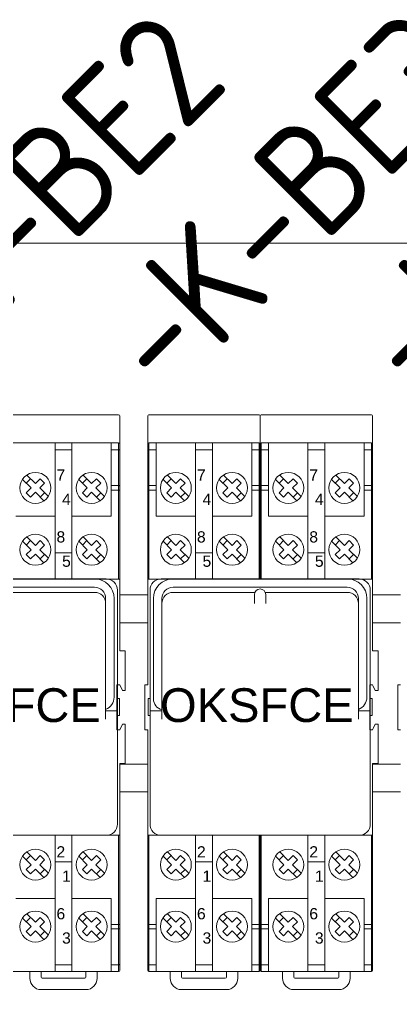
# Model space of a CAD drawing. Header units: millimetres. Extents: x 1359 to 3577, y 1336 to 3557.
# Drawn here: x 2029.5 to 2097.3, y 2063.9 to 2236.4 of the extents above; entities that cross this region are included whole.
import ezdxf

# ---------------------------------------------------------------- set-up
doc = ezdxf.new("R2010")
doc.units = ezdxf.units.MM
doc.set_wipeout_variables(frame=1)
doc.layers.add('000-PI-Oprema', color=30, linetype='Continuous', lineweight=5)
doc.layers.add('002-PI-Kabelska kanalica', color=150, linetype='Continuous')
doc.styles.add('PI0', font='isocpeur.ttf', dxfattribs={"width": 0.9})
doc.styles.get("Standard").update_dxf_attribs({"font": 'arial.ttf'})

msp = doc.modelspace()

# ---------------------------------------------------------------- linework, layer by layer
at = {"layer": '000-PI-Oprema', "color": 0, "linetype": 'ByBlock', "lineweight": 0}
for p, q in [((2027.53, 2166.06), (2047.13, 2166.06)), ((2052.53, 2166.06), (2072.13, 2166.06)), ((2072.53, 2166.06), (2092.13, 2166.06)), ((2027.53, 2161.06), (2047.13, 2161.06)), ((2038.83, 2159.84), (2035.83, 2159.84)), ((2045.83, 2161.06), (2045.83, 2148.06)), ((2047.13, 2159.84), (2045.83, 2159.84)), ((2052.53, 2161.06), (2072.13, 2161.06)), ((2053.83, 2159.84), (2052.53, 2159.84)), ((2053.83, 2161.06), (2053.83, 2148.06)), ((2063.83, 2159.84), (2060.83, 2159.84)), ((2070.83, 2161.06), (2070.83, 2148.06)), ((2072.13, 2159.84), (2070.83, 2159.84)), ((2072.53, 2161.06), (2092.13, 2161.06)), ((2073.83, 2159.84), (2072.53, 2159.84)), ((2073.83, 2161.06), (2073.83, 2148.06)), ((2083.83, 2159.84), (2080.83, 2159.84)), ((2090.83, 2161.06), (2090.83, 2148.06)), ((2092.13, 2159.84), (2090.83, 2159.84)), ((2030.71, 2153.9), (2031.48, 2154.68)), ((2030.82, 2155.35), (2032.33, 2153.83)), ((2032.33, 2153.83), (2033.18, 2154.68)), ((2033.18, 2154.68), (2033.96, 2153.9)), ((2040.71, 2153.9), (2041.48, 2154.68)), ((2040.82, 2155.35), (2042.33, 2153.83)), ((2042.33, 2153.83), (2043.18, 2154.68)), ((2043.18, 2154.68), (2043.96, 2153.9)), ((2055.71, 2153.9), (2056.48, 2154.68)), ((2055.82, 2155.35), (2057.33, 2153.83)), ((2057.33, 2153.83), (2058.18, 2154.68)), ((2058.18, 2154.68), (2058.96, 2153.9)), ((2065.71, 2153.9), (2066.48, 2154.68)), ((2065.82, 2155.35), (2067.33, 2153.83)), ((2067.33, 2153.83), (2068.18, 2154.68)), ((2068.18, 2154.68), (2068.96, 2153.9)), ((2075.71, 2153.9), (2076.48, 2154.68)), ((2075.82, 2155.35), (2077.33, 2153.83)), ((2077.33, 2153.83), (2078.18, 2154.68)), ((2078.18, 2154.68), (2078.96, 2153.9)), ((2085.71, 2153.9), (2086.48, 2154.68)), ((2085.82, 2155.35), (2087.33, 2153.83)), ((2087.33, 2153.83), (2088.18, 2154.68)), ((2088.18, 2154.68), (2088.96, 2153.9)), ((2030.04, 2154.57), (2031.55, 2153.06)), ((2030.71, 2152.21), (2031.55, 2153.06)), ((2033.11, 2153.06), (2033.96, 2153.9)), ((2033.11, 2153.06), (2034.63, 2151.54)), ((2040.04, 2154.57), (2041.55, 2153.06)), ((2040.71, 2152.21), (2041.55, 2153.06)), ((2043.11, 2153.06), (2043.96, 2153.9)), ((2043.11, 2153.06), (2044.63, 2151.54)), ((2047.13, 2153.46), (2045.83, 2153.46)), ((2052.53, 2153.46), (2053.83, 2153.46)), ((2055.04, 2154.57), (2056.55, 2153.06)), ((2055.71, 2152.21), (2056.55, 2153.06)), ((2058.11, 2153.06), (2058.96, 2153.9)), ((2058.11, 2153.06), (2059.63, 2151.54)), ((2065.04, 2154.57), (2066.55, 2153.06)), ((2065.71, 2152.21), (2066.55, 2153.06)), ((2068.11, 2153.06), (2068.96, 2153.9)), ((2068.11, 2153.06), (2069.63, 2151.54)), ((2072.13, 2153.46), (2070.83, 2153.46)), ((2072.53, 2153.46), (2073.83, 2153.46)), ((2075.04, 2154.57), (2076.55, 2153.06)), ((2075.71, 2152.21), (2076.55, 2153.06)), ((2078.11, 2153.06), (2078.96, 2153.9)), ((2078.11, 2153.06), (2079.63, 2151.54)), ((2085.04, 2154.57), (2086.55, 2153.06)), ((2085.71, 2152.21), (2086.55, 2153.06)), ((2088.11, 2153.06), (2088.96, 2153.9)), ((2088.11, 2153.06), (2089.63, 2151.54)), ((2092.13, 2153.46), (2090.83, 2153.46)), ((2030.71, 2152.21), (2031.48, 2151.43)), ((2031.48, 2151.43), (2032.33, 2152.28)), ((2032.33, 2152.28), (2033.85, 2150.76)), ((2033.18, 2151.43), (2033.96, 2152.21)), ((2040.71, 2152.21), (2041.48, 2151.43)), ((2041.48, 2151.43), (2042.33, 2152.28)), ((2042.33, 2152.28), (2043.85, 2150.76)), ((2043.18, 2151.43), (2043.96, 2152.21)), ((2047.33, 2152.68), (2045.83, 2152.68)), ((2052.33, 2152.68), (2053.83, 2152.68)), ((2055.71, 2152.21), (2056.48, 2151.43)), ((2056.48, 2151.43), (2057.33, 2152.28)), ((2057.33, 2152.28), (2058.85, 2150.76)), ((2058.18, 2151.43), (2058.96, 2152.21)), ((2065.71, 2152.21), (2066.48, 2151.43)), ((2066.48, 2151.43), (2067.33, 2152.28)), ((2067.33, 2152.28), (2068.85, 2150.76)), ((2068.18, 2151.43), (2068.96, 2152.21)), ((2072.33, 2152.68), (2070.83, 2152.68)), ((2072.33, 2152.68), (2073.83, 2152.68)), ((2075.71, 2152.21), (2076.48, 2151.43)), ((2076.48, 2151.43), (2077.33, 2152.28)), ((2077.33, 2152.28), (2078.85, 2150.76)), ((2078.18, 2151.43), (2078.96, 2152.21)), ((2085.71, 2152.21), (2086.48, 2151.43)), ((2086.48, 2151.43), (2087.33, 2152.28)), ((2087.33, 2152.28), (2088.85, 2150.76)), ((2088.18, 2151.43), (2088.96, 2152.21)), ((2092.33, 2152.68), (2090.83, 2152.68)), ((2028.83, 2148.06), (2035.83, 2148.06)), ((2045.83, 2148.06), (2038.83, 2148.06)), ((2053.83, 2148.06), (2060.83, 2148.06)), ((2070.83, 2148.06), (2063.83, 2148.06)), ((2073.83, 2148.06), (2080.83, 2148.06)), ((2090.83, 2148.06), (2083.83, 2148.06)), ((2030.82, 2144.35), (2032.33, 2142.83)), ((2040.82, 2144.35), (2042.33, 2142.83)), ((2055.82, 2144.35), (2057.33, 2142.83)), ((2065.82, 2144.35), (2067.33, 2142.83)), ((2075.82, 2144.35), (2077.33, 2142.83)), ((2085.82, 2144.35), (2087.33, 2142.83)), ((2030.04, 2143.57), (2031.55, 2142.06)), ((2030.71, 2142.9), (2031.48, 2143.68)), ((2032.33, 2142.83), (2033.18, 2143.68)), ((2033.11, 2142.06), (2033.96, 2142.9)), ((2033.18, 2143.68), (2033.96, 2142.9)), ((2040.04, 2143.57), (2041.55, 2142.06)), ((2040.71, 2142.9), (2041.48, 2143.68)), ((2042.33, 2142.83), (2043.18, 2143.68)), ((2043.11, 2142.06), (2043.96, 2142.9)), ((2043.18, 2143.68), (2043.96, 2142.9)), ((2055.04, 2143.57), (2056.55, 2142.06)), ((2055.71, 2142.9), (2056.48, 2143.68)), ((2057.33, 2142.83), (2058.18, 2143.68)), ((2058.11, 2142.06), (2058.96, 2142.9)), ((2058.18, 2143.68), (2058.96, 2142.9)), ((2065.04, 2143.57), (2066.55, 2142.06)), ((2065.71, 2142.9), (2066.48, 2143.68)), ((2067.33, 2142.83), (2068.18, 2143.68)), ((2068.11, 2142.06), (2068.96, 2142.9)), ((2068.18, 2143.68), (2068.96, 2142.9)), ((2075.04, 2143.57), (2076.55, 2142.06)), ((2075.71, 2142.9), (2076.48, 2143.68)), ((2077.33, 2142.83), (2078.18, 2143.68)), ((2078.11, 2142.06), (2078.96, 2142.9)), ((2078.18, 2143.68), (2078.96, 2142.9)), ((2085.04, 2143.57), (2086.55, 2142.06)), ((2085.71, 2142.9), (2086.48, 2143.68)), ((2087.33, 2142.83), (2088.18, 2143.68)), ((2088.11, 2142.06), (2088.96, 2142.9)), ((2088.18, 2143.68), (2088.96, 2142.9)), ((2030.71, 2141.21), (2031.55, 2142.06)), ((2030.71, 2141.21), (2031.48, 2140.43)), ((2031.48, 2140.43), (2032.33, 2141.28)), ((2032.33, 2141.28), (2033.85, 2139.76)), ((2033.11, 2142.06), (2034.63, 2140.54)), ((2033.18, 2140.43), (2033.96, 2141.21)), ((2038.83, 2141.54), (2035.83, 2141.54)), ((2040.71, 2141.21), (2041.55, 2142.06)), ((2040.71, 2141.21), (2041.48, 2140.43)), ((2041.48, 2140.43), (2042.33, 2141.28)), ((2042.33, 2141.28), (2043.85, 2139.76)), ((2043.11, 2142.06), (2044.63, 2140.54)), ((2043.18, 2140.43), (2043.96, 2141.21)), ((2055.71, 2141.21), (2056.55, 2142.06)), ((2055.71, 2141.21), (2056.48, 2140.43)), ((2056.48, 2140.43), (2057.33, 2141.28)), ((2057.33, 2141.28), (2058.85, 2139.76)), ((2058.11, 2142.06), (2059.63, 2140.54)), ((2058.18, 2140.43), (2058.96, 2141.21)), ((2063.83, 2141.54), (2060.83, 2141.54)), ((2065.71, 2141.21), (2066.55, 2142.06)), ((2065.71, 2141.21), (2066.48, 2140.43)), ((2066.48, 2140.43), (2067.33, 2141.28)), ((2067.33, 2141.28), (2068.85, 2139.76)), ((2068.11, 2142.06), (2069.63, 2140.54)), ((2068.18, 2140.43), (2068.96, 2141.21)), ((2075.71, 2141.21), (2076.55, 2142.06)), ((2075.71, 2141.21), (2076.48, 2140.43)), ((2076.48, 2140.43), (2077.33, 2141.28)), ((2077.33, 2141.28), (2078.85, 2139.76)), ((2078.11, 2142.06), (2079.63, 2140.54)), ((2078.18, 2140.43), (2078.96, 2141.21)), ((2083.83, 2141.54), (2080.83, 2141.54)), ((2085.71, 2141.21), (2086.55, 2142.06)), ((2085.71, 2141.21), (2086.48, 2140.43)), ((2086.48, 2140.43), (2087.33, 2141.28)), ((2087.33, 2141.28), (2088.85, 2139.76)), ((2088.11, 2142.06), (2089.63, 2140.54)), ((2088.18, 2140.43), (2088.96, 2141.21)), ((2048.33, 2124.06), (2048.33, 2117.06)), ((2093.33, 2124.06), (2093.33, 2117.06)), ((2096.83, 2110.06), (2096.83, 2118.06)), ((2096.83, 2118.06), (2097.33, 2118.06)), ((2048.33, 2111.06), (2048.33, 2104.06)), ((2093.33, 2111.06), (2093.33, 2104.06)), ((2097.33, 2110.06), (2096.83, 2110.06)), ((2030.04, 2087.57), (2031.55, 2086.06)), ((2030.71, 2086.9), (2031.48, 2087.68)), ((2030.82, 2088.35), (2032.33, 2086.83)), ((2032.33, 2086.83), (2033.18, 2087.68)), ((2033.18, 2087.68), (2033.96, 2086.9)), ((2040.04, 2087.57), (2041.55, 2086.06)), ((2040.71, 2086.9), (2041.48, 2087.68)), ((2040.82, 2088.35), (2042.33, 2086.83)), ((2042.33, 2086.83), (2043.18, 2087.68)), ((2043.18, 2087.68), (2043.96, 2086.9)), ((2055.04, 2087.57), (2056.55, 2086.06)), ((2055.71, 2086.9), (2056.48, 2087.68)), ((2055.82, 2088.35), (2057.33, 2086.83)), ((2057.33, 2086.83), (2058.18, 2087.68)), ((2058.18, 2087.68), (2058.96, 2086.9)), ((2065.04, 2087.57), (2066.55, 2086.06)), ((2065.71, 2086.9), (2066.48, 2087.68)), ((2065.82, 2088.35), (2067.33, 2086.83)), ((2067.33, 2086.83), (2068.18, 2087.68)), ((2068.18, 2087.68), (2068.96, 2086.9)), ((2075.04, 2087.57), (2076.55, 2086.06)), ((2075.71, 2086.9), (2076.48, 2087.68)), ((2075.82, 2088.35), (2077.33, 2086.83)), ((2077.33, 2086.83), (2078.18, 2087.68)), ((2078.18, 2087.68), (2078.96, 2086.9)), ((2085.04, 2087.57), (2086.55, 2086.06)), ((2085.71, 2086.9), (2086.48, 2087.68)), ((2085.82, 2088.35), (2087.33, 2086.83)), ((2087.33, 2086.83), (2088.18, 2087.68)), ((2088.18, 2087.68), (2088.96, 2086.9)), ((2030.71, 2085.21), (2031.55, 2086.06)), ((2033.11, 2086.06), (2033.96, 2086.9)), ((2033.11, 2086.06), (2034.63, 2084.54)), ((2038.83, 2086.57), (2035.83, 2086.57)), ((2040.71, 2085.21), (2041.55, 2086.06)), ((2043.11, 2086.06), (2043.96, 2086.9)), ((2043.11, 2086.06), (2044.63, 2084.54)), ((2055.71, 2085.21), (2056.55, 2086.06)), ((2058.11, 2086.06), (2058.96, 2086.9)), ((2058.11, 2086.06), (2059.63, 2084.54)), ((2063.83, 2086.57), (2060.83, 2086.57)), ((2065.71, 2085.21), (2066.55, 2086.06)), ((2068.11, 2086.06), (2068.96, 2086.9)), ((2068.11, 2086.06), (2069.63, 2084.54)), ((2075.71, 2085.21), (2076.55, 2086.06)), ((2078.11, 2086.06), (2078.96, 2086.9)), ((2078.11, 2086.06), (2079.63, 2084.54)), ((2083.83, 2086.57), (2080.83, 2086.57)), ((2085.71, 2085.21), (2086.55, 2086.06)), ((2088.11, 2086.06), (2088.96, 2086.9)), ((2088.11, 2086.06), (2089.63, 2084.54)), ((2030.71, 2085.21), (2031.48, 2084.43)), ((2031.48, 2084.43), (2032.33, 2085.28)), ((2032.33, 2085.28), (2033.85, 2083.76)), ((2033.18, 2084.43), (2033.96, 2085.21)), ((2040.71, 2085.21), (2041.48, 2084.43)), ((2041.48, 2084.43), (2042.33, 2085.28)), ((2042.33, 2085.28), (2043.85, 2083.76)), ((2043.18, 2084.43), (2043.96, 2085.21)), ((2055.71, 2085.21), (2056.48, 2084.43)), ((2056.48, 2084.43), (2057.33, 2085.28)), ((2057.33, 2085.28), (2058.85, 2083.76)), ((2058.18, 2084.43), (2058.96, 2085.21)), ((2065.71, 2085.21), (2066.48, 2084.43)), ((2066.48, 2084.43), (2067.33, 2085.28)), ((2067.33, 2085.28), (2068.85, 2083.76)), ((2068.18, 2084.43), (2068.96, 2085.21)), ((2075.71, 2085.21), (2076.48, 2084.43)), ((2076.48, 2084.43), (2077.33, 2085.28)), ((2077.33, 2085.28), (2078.85, 2083.76)), ((2078.18, 2084.43), (2078.96, 2085.21)), ((2085.71, 2085.21), (2086.48, 2084.43)), ((2086.48, 2084.43), (2087.33, 2085.28)), ((2087.33, 2085.28), (2088.85, 2083.76)), ((2088.18, 2084.43), (2088.96, 2085.21)), ((2028.83, 2080.06), (2035.83, 2080.06)), ((2045.83, 2080.06), (2038.83, 2080.06)), ((2045.83, 2080.06), (2045.83, 2067.06)), ((2053.83, 2080.06), (2053.83, 2067.06)), ((2053.83, 2080.06), (2060.83, 2080.06)), ((2070.83, 2080.06), (2063.83, 2080.06)), ((2070.83, 2080.06), (2070.83, 2067.06)), ((2073.83, 2080.06), (2073.83, 2067.06)), ((2073.83, 2080.06), (2080.83, 2080.06)), ((2090.83, 2080.06), (2083.83, 2080.06)), ((2090.83, 2080.06), (2090.83, 2067.06)), ((2030.82, 2077.35), (2032.33, 2075.83)), ((2040.82, 2077.35), (2042.33, 2075.83)), ((2055.82, 2077.35), (2057.33, 2075.83)), ((2065.82, 2077.35), (2067.33, 2075.83)), ((2075.82, 2077.35), (2077.33, 2075.83)), ((2085.82, 2077.35), (2087.33, 2075.83)), ((2030.04, 2076.57), (2031.55, 2075.06)), ((2030.71, 2075.9), (2031.48, 2076.68)), ((2032.33, 2075.83), (2033.18, 2076.68)), ((2033.11, 2075.06), (2033.96, 2075.9)), ((2033.18, 2076.68), (2033.96, 2075.9)), ((2040.04, 2076.57), (2041.55, 2075.06)), ((2040.71, 2075.9), (2041.48, 2076.68)), ((2042.33, 2075.83), (2043.18, 2076.68)), ((2043.11, 2075.06), (2043.96, 2075.9)), ((2043.18, 2076.68), (2043.96, 2075.9)), ((2045.83, 2075.43), (2047.33, 2075.43)), ((2052.33, 2075.43), (2053.83, 2075.43)), ((2055.04, 2076.57), (2056.55, 2075.06)), ((2055.71, 2075.9), (2056.48, 2076.68)), ((2057.33, 2075.83), (2058.18, 2076.68)), ((2058.11, 2075.06), (2058.96, 2075.9)), ((2058.18, 2076.68), (2058.96, 2075.9)), ((2065.04, 2076.57), (2066.55, 2075.06)), ((2065.71, 2075.9), (2066.48, 2076.68)), ((2067.33, 2075.83), (2068.18, 2076.68)), ((2068.11, 2075.06), (2068.96, 2075.9)), ((2068.18, 2076.68), (2068.96, 2075.9)), ((2070.83, 2075.43), (2072.33, 2075.43)), ((2072.33, 2075.43), (2073.83, 2075.43)), ((2075.04, 2076.57), (2076.55, 2075.06)), ((2075.71, 2075.9), (2076.48, 2076.68)), ((2077.33, 2075.83), (2078.18, 2076.68)), ((2078.11, 2075.06), (2078.96, 2075.9)), ((2078.18, 2076.68), (2078.96, 2075.9)), ((2085.04, 2076.57), (2086.55, 2075.06)), ((2085.71, 2075.9), (2086.48, 2076.68)), ((2087.33, 2075.83), (2088.18, 2076.68)), ((2088.11, 2075.06), (2088.96, 2075.9)), ((2088.18, 2076.68), (2088.96, 2075.9)), ((2090.83, 2075.43), (2092.33, 2075.43)), ((2030.71, 2074.21), (2031.55, 2075.06)), ((2030.71, 2074.21), (2031.48, 2073.43)), ((2031.48, 2073.43), (2032.33, 2074.28)), ((2032.33, 2074.28), (2033.85, 2072.76)), ((2033.11, 2075.06), (2034.63, 2073.54)), ((2033.18, 2073.43), (2033.96, 2074.21)), ((2040.71, 2074.21), (2041.55, 2075.06)), ((2040.71, 2074.21), (2041.48, 2073.43)), ((2041.48, 2073.43), (2042.33, 2074.28)), ((2042.33, 2074.28), (2043.85, 2072.76)), ((2043.11, 2075.06), (2044.63, 2073.54)), ((2043.18, 2073.43), (2043.96, 2074.21)), ((2047.13, 2074.65), (2045.83, 2074.65)), ((2052.53, 2074.65), (2053.83, 2074.65)), ((2055.71, 2074.21), (2056.55, 2075.06)), ((2055.71, 2074.21), (2056.48, 2073.43)), ((2056.48, 2073.43), (2057.33, 2074.28)), ((2057.33, 2074.28), (2058.85, 2072.76)), ((2058.11, 2075.06), (2059.63, 2073.54)), ((2058.18, 2073.43), (2058.96, 2074.21)), ((2065.71, 2074.21), (2066.55, 2075.06)), ((2065.71, 2074.21), (2066.48, 2073.43)), ((2066.48, 2073.43), (2067.33, 2074.28)), ((2067.33, 2074.28), (2068.85, 2072.76)), ((2068.11, 2075.06), (2069.63, 2073.54)), ((2068.18, 2073.43), (2068.96, 2074.21)), ((2072.13, 2074.65), (2070.83, 2074.65)), ((2072.53, 2074.65), (2073.83, 2074.65)), ((2075.71, 2074.21), (2076.55, 2075.06)), ((2075.71, 2074.21), (2076.48, 2073.43)), ((2076.48, 2073.43), (2077.33, 2074.28)), ((2077.33, 2074.28), (2078.85, 2072.76)), ((2078.11, 2075.06), (2079.63, 2073.54)), ((2078.18, 2073.43), (2078.96, 2074.21)), ((2085.71, 2074.21), (2086.55, 2075.06)), ((2085.71, 2074.21), (2086.48, 2073.43)), ((2086.48, 2073.43), (2087.33, 2074.28)), ((2087.33, 2074.28), (2088.85, 2072.76)), ((2088.11, 2075.06), (2089.63, 2073.54)), ((2088.18, 2073.43), (2088.96, 2074.21)), ((2092.13, 2074.65), (2090.83, 2074.65)), ((2027.53, 2067.06), (2047.13, 2067.06)), ((2031.33, 2065.86), (2031.33, 2067.06)), ((2033.33, 2066.06), (2033.33, 2067.06)), ((2038.83, 2068.27), (2035.83, 2068.27)), ((2041.33, 2067.06), (2041.33, 2066.06)), ((2043.33, 2067.06), (2043.33, 2065.86)), ((2047.13, 2068.27), (2045.83, 2068.27)), ((2053.83, 2068.27), (2052.53, 2068.27)), ((2052.53, 2067.06), (2072.13, 2067.06)), ((2056.33, 2065.86), (2056.33, 2067.06)), ((2058.33, 2066.06), (2058.33, 2067.06)), ((2058.33, 2066.06), (2058.33, 2067.06)), ((2063.83, 2068.27), (2060.83, 2068.27)), ((2066.33, 2067.06), (2066.33, 2066.06)), ((2066.33, 2067.06), (2066.33, 2066.06)), ((2068.33, 2067.06), (2068.33, 2065.86)), ((2072.13, 2068.27), (2070.83, 2068.27)), ((2073.83, 2068.27), (2072.53, 2068.27)), ((2072.53, 2067.06), (2092.13, 2067.06)), ((2076.33, 2065.86), (2076.33, 2067.06)), ((2078.33, 2066.06), (2078.33, 2067.06)), ((2083.83, 2068.27), (2080.83, 2068.27)), ((2086.33, 2067.06), (2086.33, 2066.06)), ((2088.33, 2067.06), (2088.33, 2065.86)), ((2092.13, 2068.27), (2090.83, 2068.27)), ((2041.13, 2065.86), (2033.53, 2065.86)), ((2066.13, 2065.86), (2058.53, 2065.86)), ((2066.13, 2065.86), (2058.53, 2065.86)), ((2086.13, 2065.86), (2078.53, 2065.86)), ((2041.33, 2063.86), (2033.33, 2063.86)), ((2066.33, 2063.86), (2058.33, 2063.86)), ((2086.33, 2063.86), (2078.33, 2063.86))]:
    msp.add_line(p, q, dxfattribs=at)
for points in [[(2047.33, 2159.76), (2047.33, 2159.77), (2047.33, 2159.78), (2047.32, 2159.79), (2047.31, 2159.8), (2047.29, 2159.81), (2047.27, 2159.82), (2047.25, 2159.82), (2047.23, 2159.83), (2047.21, 2159.84), (2047.18, 2159.84), (2047.16, 2159.84), (2047.13, 2159.84)], [(2052.33, 2159.76), (2052.33, 2159.77), (2052.34, 2159.78), (2052.35, 2159.79), (2052.36, 2159.8), (2052.37, 2159.81), (2052.39, 2159.82), (2052.41, 2159.82), (2052.43, 2159.83), (2052.46, 2159.84), (2052.48, 2159.84), (2052.51, 2159.84), (2052.53, 2159.84)], [(2072.33, 2159.76), (2072.33, 2159.77), (2072.33, 2159.78), (2072.32, 2159.79), (2072.31, 2159.8), (2072.29, 2159.81), (2072.27, 2159.82), (2072.25, 2159.82), (2072.23, 2159.83), (2072.21, 2159.84), (2072.18, 2159.84), (2072.16, 2159.84), (2072.13, 2159.84)], [(2072.33, 2159.76), (2072.33, 2159.77), (2072.34, 2159.78), (2072.35, 2159.79), (2072.36, 2159.8), (2072.37, 2159.81), (2072.39, 2159.82), (2072.41, 2159.82), (2072.43, 2159.83), (2072.46, 2159.84), (2072.48, 2159.84), (2072.51, 2159.84), (2072.53, 2159.84)], [(2092.33, 2159.76), (2092.33, 2159.77), (2092.33, 2159.78), (2092.32, 2159.79), (2092.31, 2159.8), (2092.29, 2159.81), (2092.27, 2159.82), (2092.25, 2159.82), (2092.23, 2159.83), (2092.21, 2159.84), (2092.18, 2159.84), (2092.16, 2159.84), (2092.13, 2159.84)], [(2047.13, 2153.46), (2047.16, 2153.46), (2047.18, 2153.46), (2047.21, 2153.46), (2047.23, 2153.45), (2047.25, 2153.45), (2047.27, 2153.44), (2047.29, 2153.43), (2047.31, 2153.42), (2047.32, 2153.42), (2047.33, 2153.41), (2047.33, 2153.4), (2047.33, 2153.39)], [(2052.53, 2153.46), (2052.51, 2153.46), (2052.48, 2153.46), (2052.46, 2153.46), (2052.43, 2153.45), (2052.41, 2153.45), (2052.39, 2153.44), (2052.37, 2153.43), (2052.36, 2153.42), (2052.35, 2153.42), (2052.34, 2153.41), (2052.33, 2153.4), (2052.33, 2153.39)], [(2072.13, 2153.46), (2072.16, 2153.46), (2072.18, 2153.46), (2072.21, 2153.46), (2072.23, 2153.45), (2072.25, 2153.45), (2072.27, 2153.44), (2072.29, 2153.43), (2072.31, 2153.42), (2072.32, 2153.42), (2072.33, 2153.41), (2072.33, 2153.4), (2072.33, 2153.39)], [(2072.53, 2153.46), (2072.51, 2153.46), (2072.48, 2153.46), (2072.46, 2153.46), (2072.43, 2153.45), (2072.41, 2153.45), (2072.39, 2153.44), (2072.37, 2153.43), (2072.36, 2153.42), (2072.35, 2153.42), (2072.34, 2153.41), (2072.33, 2153.4), (2072.33, 2153.39)], [(2092.13, 2153.46), (2092.16, 2153.46), (2092.18, 2153.46), (2092.21, 2153.46), (2092.23, 2153.45), (2092.25, 2153.45), (2092.27, 2153.44), (2092.29, 2153.43), (2092.31, 2153.42), (2092.32, 2153.42), (2092.33, 2153.41), (2092.33, 2153.4), (2092.33, 2153.39)], [(2047.33, 2074.73), (2047.33, 2074.72), (2047.33, 2074.71), (2047.32, 2074.7), (2047.31, 2074.69), (2047.29, 2074.68), (2047.27, 2074.67), (2047.25, 2074.66), (2047.23, 2074.66), (2047.21, 2074.65), (2047.18, 2074.65), (2047.16, 2074.65), (2047.13, 2074.65)], [(2052.53, 2074.65), (2052.51, 2074.65), (2052.48, 2074.65), (2052.46, 2074.65), (2052.43, 2074.66), (2052.41, 2074.66), (2052.39, 2074.67), (2052.37, 2074.68), (2052.36, 2074.69), (2052.35, 2074.7), (2052.34, 2074.71), (2052.33, 2074.72), (2052.33, 2074.73)], [(2072.33, 2074.73), (2072.33, 2074.72), (2072.33, 2074.71), (2072.32, 2074.7), (2072.31, 2074.69), (2072.29, 2074.68), (2072.27, 2074.67), (2072.25, 2074.66), (2072.23, 2074.66), (2072.21, 2074.65), (2072.18, 2074.65), (2072.16, 2074.65), (2072.13, 2074.65)], [(2072.53, 2074.65), (2072.51, 2074.65), (2072.48, 2074.65), (2072.46, 2074.65), (2072.43, 2074.66), (2072.41, 2074.66), (2072.39, 2074.67), (2072.37, 2074.68), (2072.36, 2074.69), (2072.35, 2074.7), (2072.34, 2074.71), (2072.33, 2074.72), (2072.33, 2074.73)], [(2092.33, 2074.73), (2092.33, 2074.72), (2092.33, 2074.71), (2092.32, 2074.7), (2092.31, 2074.69), (2092.29, 2074.68), (2092.27, 2074.67), (2092.25, 2074.66), (2092.23, 2074.66), (2092.21, 2074.65), (2092.18, 2074.65), (2092.16, 2074.65), (2092.13, 2074.65)], [(2047.13, 2068.27), (2047.16, 2068.27), (2047.18, 2068.27), (2047.21, 2068.28), (2047.23, 2068.28), (2047.25, 2068.29), (2047.27, 2068.29), (2047.29, 2068.3), (2047.31, 2068.31), (2047.32, 2068.32), (2047.33, 2068.33), (2047.33, 2068.34), (2047.33, 2068.35)], [(2052.33, 2068.35), (2052.33, 2068.34), (2052.34, 2068.33), (2052.35, 2068.32), (2052.36, 2068.31), (2052.37, 2068.3), (2052.39, 2068.29), (2052.41, 2068.29), (2052.43, 2068.28), (2052.46, 2068.28), (2052.48, 2068.27), (2052.51, 2068.27), (2052.53, 2068.27)], [(2072.13, 2068.27), (2072.16, 2068.27), (2072.18, 2068.27), (2072.21, 2068.28), (2072.23, 2068.28), (2072.25, 2068.29), (2072.27, 2068.29), (2072.29, 2068.3), (2072.31, 2068.31), (2072.32, 2068.32), (2072.33, 2068.33), (2072.33, 2068.34), (2072.33, 2068.35)], [(2072.33, 2068.35), (2072.33, 2068.34), (2072.34, 2068.33), (2072.35, 2068.32), (2072.36, 2068.31), (2072.37, 2068.3), (2072.39, 2068.29), (2072.41, 2068.29), (2072.43, 2068.28), (2072.46, 2068.28), (2072.48, 2068.27), (2072.51, 2068.27), (2072.53, 2068.27)], [(2092.13, 2068.27), (2092.16, 2068.27), (2092.18, 2068.27), (2092.21, 2068.28), (2092.23, 2068.28), (2092.25, 2068.29), (2092.27, 2068.29), (2092.29, 2068.3), (2092.31, 2068.31), (2092.32, 2068.32), (2092.33, 2068.33), (2092.33, 2068.34), (2092.33, 2068.35)]]:
    msp.add_lwpolyline(points, dxfattribs=at)
for centre in [(2032.33, 2153.06), (2042.33, 2153.06), (2057.33, 2153.06), (2067.33, 2153.06), (2077.33, 2153.06), (2087.33, 2153.06), (2032.33, 2142.06), (2042.33, 2142.06), (2057.33, 2142.06), (2067.33, 2142.06), (2077.33, 2142.06), (2087.33, 2142.06), (2032.33, 2086.06), (2042.33, 2086.06), (2057.33, 2086.06), (2067.33, 2086.06), (2077.33, 2086.06), (2087.33, 2086.06), (2032.33, 2075.06), (2042.33, 2075.06), (2057.33, 2075.06), (2067.33, 2075.06), (2077.33, 2075.06), (2087.33, 2075.06)]:
    msp.add_circle(centre, 2.75, dxfattribs=at)
for centre, radius, start, end in [((2047.13, 2165.86), 0.2, 0, 90), ((2052.53, 2165.86), 0.2, 90, 180), ((2072.13, 2165.86), 0.2, 0, 90), ((2072.53, 2165.86), 0.2, 90, 180), ((2092.13, 2165.86), 0.2, 0, 90), ((2047.13, 2160.86), 0.2, 0, 90), ((2052.53, 2160.86), 0.2, 90, 180), ((2072.13, 2160.86), 0.2, 0, 90), ((2072.53, 2160.86), 0.2, 90, 180), ((2092.13, 2160.86), 0.2, 0, 90), ((2047.13, 2067.26), 0.2, 270, 0), ((2052.53, 2067.26), 0.2, 180, 270), ((2072.13, 2067.26), 0.2, 270, 0), ((2072.53, 2067.26), 0.2, 180, 270), ((2092.13, 2067.26), 0.2, 270, 0), ((2033.33, 2065.86), 2, 180, 270), ((2033.53, 2066.06), 0.2, 180, 270), ((2041.13, 2066.06), 0.2, 270, 0), ((2041.33, 2065.86), 2, 270, 0), ((2058.33, 2065.86), 2, 180, 270), ((2058.53, 2066.06), 0.2, 180, 270), ((2058.53, 2066.06), 0.2, 180, 270), ((2066.13, 2066.06), 0.2, 270, 0), ((2066.13, 2066.06), 0.2, 270, 0), ((2066.33, 2065.86), 2, 270, 0), ((2078.33, 2065.86), 2, 180, 270), ((2078.53, 2066.06), 0.2, 180, 270), ((2086.13, 2066.06), 0.2, 270, 0), ((2086.33, 2065.86), 2, 270, 0)]:
    msp.add_arc(centre, radius, start, end, dxfattribs=at)
at = {"layer": '002-PI-Kabelska kanalica', "color": 0, "linetype": 'ByBlock', "lineweight": 0}
msp.add_line((1601.07, 2196.56), (2416.07, 2196.56), dxfattribs=at)

# ---------------------------------------------------------------- texts
at = {"layer": '000-PI-Oprema', "color": 0, "linetype": 'ByBlock', "lineweight": 0, "char_height": 1.9995, "width": 2.5471}
for s, insert, attachment_point in [('{\\fArial|b0|i0|c0|p34;7}', (2036.08, 2156.35), 1), ('{\\fArial|b0|i0|c0|p34;7}', (2061.08, 2156.35), 1), ('{\\fArial|b0|i0|c0|p34;7}', (2081.08, 2156.35), 1), ('{\\fArial|b0|i0|c0|p34;4}', (2038.63, 2152.03), 3), ('{\\fArial|b0|i0|c0|p34;4}', (2063.63, 2152.03), 3), ('{\\fArial|b0|i0|c0|p34;4}', (2083.63, 2152.03), 3), ('{\\fArial|b0|i0|c0|p34;8}', (2036.08, 2145.35), 1), ('{\\fArial|b0|i0|c0|p34;8}', (2061.08, 2145.35), 1), ('{\\fArial|b0|i0|c0|p34;8}', (2081.08, 2145.35), 1), ('{\\fArial|b0|i0|c0|p34;5}', (2038.63, 2141.03), 3), ('{\\fArial|b0|i0|c0|p34;5}', (2063.63, 2141.03), 3), ('{\\fArial|b0|i0|c0|p34;5}', (2083.63, 2141.03), 3), ('{\\fArial|b0|i0|c0|p34;2}', (2036.08, 2089.35), 1), ('{\\fArial|b0|i0|c0|p34;2}', (2061.08, 2089.35), 1), ('{\\fArial|b0|i0|c0|p34;2}', (2081.08, 2089.35), 1), ('{\\fArial|b0|i0|c0|p34;1}', (2038.63, 2085.03), 3), ('{\\fArial|b0|i0|c0|p34;1}', (2063.63, 2085.03), 3), ('{\\fArial|b0|i0|c0|p34;1}', (2083.63, 2085.03), 3), ('{\\fArial|b0|i0|c0|p34;6}', (2036.08, 2078.35), 1), ('{\\fArial|b0|i0|c0|p34;6}', (2061.08, 2078.35), 1), ('{\\fArial|b0|i0|c0|p34;6}', (2081.08, 2078.35), 1), ('{\\fArial|b0|i0|c0|p34;3}', (2038.63, 2074.03), 3), ('{\\fArial|b0|i0|c0|p34;3}', (2063.63, 2074.03), 3), ('{\\fArial|b0|i0|c0|p34;3}', (2083.63, 2074.03), 3)]:
    msp.add_mtext(s, dxfattribs=dict(at, insert=insert, attachment_point=attachment_point))
at = {"layer": '002-PI-Kabelska kanalica', "color": 0, "linetype": 'ByBlock', "lineweight": 0, "style": 'PI0', "width": 0.9}
for s, p in [('-K-BE2', (2010.8, 2168.26)), ('-K-BE3', (2055.8, 2168.46)), ('-K-BE4', (2100.8, 2168.46))]:
    msp.add_text(s, height=20, rotation=45, dxfattribs=at).set_placement(p)

# ---------------------------------------------------------------- wipeouts: each hides what was drawn before it
at = {"color": 0, "linetype": 'ByBlock', "lineweight": 0}
for points in [[(2007.33, 2136.81), (2047.33, 2136.81), (2047.33, 2091.31), (2007.33, 2091.31)], [(2052.33, 2136.81), (2092.33, 2136.81), (2092.33, 2091.31), (2052.33, 2091.31)]]:
    msp.add_wipeout(points, dxfattribs=at).dxf.layer = '000-PI-Oprema'

# ---------------------------------------------------------------- next in the draw order: linework, layer by layer
at = {"layer": '000-PI-Oprema', "color": 0, "linetype": 'ByBlock', "lineweight": 0}
for p, q in [((2047.33, 2165.86), (2047.33, 2124.06)), ((2052.33, 2165.86), (2052.33, 2118.06)), ((2072.33, 2165.86), (2072.33, 2136.81)), ((2092.33, 2165.86), (2092.33, 2124.06)), ((2035.83, 2161.06), (2035.83, 2136.81)), ((2038.83, 2161.06), (2038.83, 2136.81)), ((2047.13, 2161.06), (2047.13, 2136.81)), ((2052.53, 2161.06), (2052.53, 2136.81)), ((2060.83, 2161.06), (2060.83, 2136.81)), ((2063.83, 2161.06), (2063.83, 2136.81)), ((2072.13, 2161.06), (2072.13, 2136.81)), ((2072.53, 2161.06), (2072.53, 2136.81)), ((2080.83, 2161.06), (2080.83, 2136.81)), ((2083.83, 2161.06), (2083.83, 2136.81)), ((2092.13, 2161.06), (2092.13, 2136.81)), ((2044.93, 2136.89), (2009.73, 2136.89)), ((2011.83, 2136.89), (2042.83, 2136.89)), ((2027.33, 2136.81), (2047.33, 2136.81)), ((2052.33, 2136.81), (2072.33, 2136.81)), ((2089.93, 2136.89), (2054.73, 2136.89)), ((2056.83, 2136.89), (2087.83, 2136.89)), ((2072.33, 2136.81), (2092.33, 2136.81)), ((2011.83, 2135.39), (2042.83, 2135.39)), ((2042.83, 2134.49), (2028.25, 2134.49)), ((2046.93, 2093.29), (2046.93, 2134.89)), ((2052.73, 2134.89), (2052.73, 2093.29)), ((2056.83, 2135.39), (2087.83, 2135.39)), ((2071.42, 2134.49), (2056.83, 2134.49)), ((2071.33, 2134.09), (2071.33, 2132.49)), ((2087.83, 2134.49), (2073.25, 2134.49)), ((2073.33, 2134.09), (2073.33, 2132.49)), ((2091.93, 2093.29), (2091.93, 2134.89)), ((2044.83, 2133.39), (2044.83, 2115.84)), ((2044.83, 2132.49), (2044.83, 2111.94)), ((2046.33, 2133.39), (2046.33, 2115.84)), ((2053.33, 2133.39), (2053.33, 2115.54)), ((2054.83, 2133.39), (2054.83, 2115.54)), ((2054.83, 2132.49), (2054.83, 2111.94)), ((2089.83, 2133.39), (2089.83, 2115.84)), ((2089.83, 2132.49), (2089.83, 2111.94)), ((2091.33, 2133.39), (2091.33, 2115.84)), ((2047.33, 2124.06), (2048.33, 2124.06)), ((2092.33, 2124.06), (2093.33, 2124.06)), ((2046.83, 2118.06), (2046.83, 2110.06)), ((2047.33, 2118.06), (2046.83, 2118.06)), ((2047.83, 2117.06), (2047.33, 2118.06)), ((2048.33, 2117.06), (2047.83, 2117.06)), ((2051.83, 2110.06), (2051.83, 2118.06)), ((2051.83, 2118.06), (2052.33, 2118.06)), ((2091.83, 2118.06), (2091.83, 2110.06)), ((2092.33, 2118.06), (2091.83, 2118.06)), ((2092.83, 2117.06), (2092.33, 2118.06)), ((2093.33, 2117.06), (2092.83, 2117.06)), ((2047.28, 2115.59), (2046.93, 2115.59)), ((2047.28, 2115.59), (2047.28, 2112.59)), ((2052.38, 2115.59), (2052.38, 2112.59)), ((2052.73, 2115.59), (2052.38, 2115.59)), ((2092.28, 2115.59), (2091.93, 2115.59)), ((2092.28, 2115.59), (2092.28, 2112.59)), ((2044.83, 2113.44), (2046.93, 2113.44)), ((2054.83, 2113.44), (2052.73, 2113.44)), ((2089.83, 2113.44), (2091.93, 2113.44)), ((2047.28, 2112.59), (2046.93, 2112.59)), ((2052.73, 2112.59), (2052.38, 2112.59)), ((2092.28, 2112.59), (2091.93, 2112.59)), ((2047.33, 2110.06), (2046.83, 2110.06)), ((2047.33, 2110.06), (2047.83, 2111.06)), ((2048.33, 2111.06), (2047.83, 2111.06)), ((2052.33, 2110.06), (2051.83, 2110.06)), ((2052.33, 2110.06), (2052.33, 2067.26)), ((2092.33, 2110.06), (2091.83, 2110.06)), ((2092.33, 2110.06), (2092.83, 2111.06)), ((2093.33, 2111.06), (2092.83, 2111.06)), ((2047.33, 2104.06), (2047.33, 2067.26)), ((2047.33, 2104.06), (2048.33, 2104.06)), ((2092.33, 2104.06), (2092.33, 2067.26)), ((2092.33, 2104.06), (2093.33, 2104.06)), ((2009.73, 2091.29), (2044.93, 2091.29)), ((2027.33, 2091.31), (2047.33, 2091.31)), ((2035.83, 2091.31), (2035.83, 2067.06)), ((2038.83, 2091.31), (2038.83, 2067.06)), ((2047.13, 2091.31), (2047.13, 2067.06)), ((2052.33, 2091.31), (2072.33, 2091.31)), ((2052.53, 2091.31), (2052.53, 2067.06)), ((2054.73, 2091.29), (2089.93, 2091.29)), ((2060.83, 2091.31), (2060.83, 2067.06)), ((2063.83, 2091.31), (2063.83, 2067.06)), ((2072.13, 2091.31), (2072.13, 2067.06)), ((2072.33, 2091.31), (2092.33, 2091.31)), ((2072.33, 2091.31), (2072.33, 2067.26)), ((2072.53, 2091.31), (2072.53, 2067.06)), ((2080.83, 2091.31), (2080.83, 2067.06)), ((2083.83, 2091.31), (2083.83, 2067.06)), ((2092.13, 2091.31), (2092.13, 2067.06))]:
    msp.add_line(p, q, dxfattribs=at)
for centre, radius, start, end in [((2042.83, 2133.39), 3.5, 0, 90), ((2044.93, 2134.89), 2, 0, 90), ((2054.73, 2134.89), 2, 90, 180), ((2056.83, 2133.39), 3.5, 90, 180), ((2087.83, 2133.39), 3.5, 0, 90), ((2089.93, 2134.89), 2, 0, 90), ((2042.83, 2133.39), 2, 0, 90), ((2042.83, 2132.49), 2, 0, 90), ((2056.83, 2133.39), 2, 90, 180), ((2056.83, 2132.49), 2, 90, 180), ((2072.33, 2134.09), 1, 0, 180), ((2087.83, 2133.39), 2, 0, 90), ((2087.83, 2132.49), 2, 0, 90), ((2044.03, 2115.84), 2.3, 290.3544, 0), ((2055.33, 2115.54), 2, 180, 255.5225), ((2089.03, 2115.84), 2.3, 290.3544, 0), ((2044.93, 2093.29), 2, 270, 0), ((2054.73, 2093.29), 2, 180, 270), ((2089.93, 2093.29), 2, 270, 0)]:
    msp.add_arc(centre, radius, start, end, dxfattribs=at)
at = {"layer": '002-PI-Kabelska kanalica', "color": 0, "linetype": 'ByBlock', "lineweight": 0, "ltscale": 0.25}
for p, q in [((2047.33, 2134.04), (2052.33, 2134.06)), ((2092.33, 2134.04), (2097.33, 2134.06)), ((2047.33, 2129.04), (2052.33, 2129.04)), ((2092.33, 2129.04), (2097.33, 2129.04)), ((2047.33, 2103.95), (2052.33, 2103.95)), ((2092.33, 2103.95), (2097.33, 2103.95)), ((2047.33, 2099.04), (2052.33, 2099.04)), ((2092.33, 2099.04), (2097.33, 2099.04))]:
    msp.add_line(p, q, dxfattribs=at)

# ---------------------------------------------------------------- next in the draw order: texts
at = {"layer": '000-PI-Oprema', "color": 0, "linetype": 'ByBlock', "lineweight": 0, "char_height": 6, "attachment_point": 5}
for insert in [(2026.74, 2114.39), (2071.74, 2114.39)]:
    msp.add_mtext_dynamic_manual_height_columns('{\\fArial|b0|i0|c238|p34;OK}S{\\fArial|b0|i0|c238|p34;FC}E', width=44.995, gutter_width=1, heights=[10], dxfattribs=dict(at, insert=insert))

doc.saveas('drawing.dxf')
